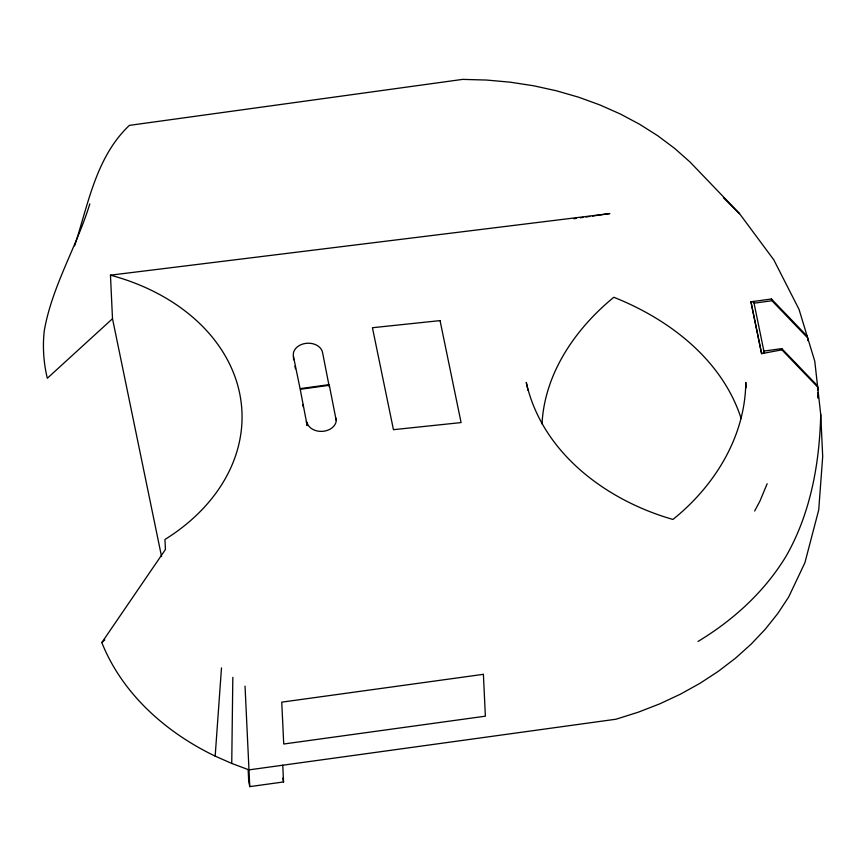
<?xml version="1.0" encoding="UTF-8"?>
<svg xmlns="http://www.w3.org/2000/svg" width="866" height="866" viewBox="0 0 866 866"><rect width="100%" height="100%" fill="white"/><g stroke="black" fill="none" stroke-linecap="round" stroke-linejoin="round"><path stroke-width="1.3" d="M74.628 245.803C88.321 204.127 95.964 156.93 129.391 125.375L462.66 79.38L486.551 80.051L510.236 82.183L533.564 85.766L556.383 90.778L578.542 97.176L599.9 104.938L620.316 113.998L639.649 124.293L657.77 135.767L674.582 148.346L689.953 161.942L739.542 213.653L773.793 259.832L799.037 309.368L814.787 361.284L820.73 414.554L822.7 456.414L818.716 509.977L804.882 562.803L788.569 597.194L777.733 613.583L765.208 629.29L751.071 644.207L735.429 658.247L718.358 671.302L699.999 683.306L680.449 694.164L659.849 703.809L638.329 712.177L616.029 719.213L248.986 769.874L231.742 763.444L232.824 677.353M231.742 763.444L215.169 756.115L221.49 667.903M820.73 414.554C819.528 463.158 810.749 512.585 786.588 555.333A295.674 223.818 -2.7 0 1 698.018 641.446M542.019 423.939C544.541 373.3 575.544 328.582 613.81 297.276C669.277 319.229 722.363 359.953 741.155 418.57M89.815 203.889C76.63 246.962 51.841 286.516 44.209 331.169C42.531 346.93 43.592 362.854 47.316 378.258L112.504 318.71L110.458 275.171L609.859 213.566L592.463 216.056M767.157 483.748L759.904 501.176L754.643 511.027M215.169 756.115C166.12 732.625 122.258 693.883 101.82 642.561L165.428 549.52L164.951 539.475A203.932 154.375 -2.7 0 0 239.633 393.251A203.932 154.375 -2.7 0 0 110.458 275.171M101.82 642.561L104.775 639.855M764.288 352.83L761.571 353.631L781.901 349.842L817.656 387.037L817.785 389.743M573.747 218.752L576.42 218.362M580.426 217.788L583.099 217.409M585.784 217.02L589.789 216.446M761.571 353.631L750.941 301.812L771.422 298.986L807.166 336.181M750.963 302.147L753.691 301.433L764.31 353.166M754.059 303.197L771.942 300.729L807.697 337.924L807.826 340.619M329.177 384.623L300.08 388.639L293.433 356.381A14.733 11.15 -2.7 0 1 305.72 343.391A14.733 11.15 -2.7 0 1 322.531 352.365L329.286 386.853M763.931 351.076L781.771 348.608L817.526 385.803L817.71 389.862M248.174 769.928L248.715 781.522L249.765 786.62L283.55 781.955L282.76 765.208M723.424 197.784L739.542 213.653M771.422 298.986L771.942 300.729M527.989 390.306L526.268 382.393C542.019 452.896 606.438 500.461 672.936 519.438C714.482 486.151 745.269 436.713 745.788 382.361L746.037 387.762M750.941 301.812L761.56 353.296M336.214 420.465L329.318 385.294L300.221 389.31L307.17 425.596L306.358 421.645M294.916 366.177L295.458 368.764M302.829 404.519L303.371 407.15M282.76 778.133L283.55 781.955M112.504 318.71L161.563 556.578M781.771 348.608L781.901 349.842M817.915 392.439L818.164 397.84M817.969 395.264L818.089 397.959M293.433 356.381L293.596 359.726M245.035 686.153L249.765 786.62M336.116 418.235A14.733 11.15 -2.7 0 1 323.83 431.214A14.733 11.15 -2.7 0 1 307.019 422.251M483.401 674.322L281.753 702.153L283.734 744.013L485.371 716.182L483.401 674.322M440.058 320.615L372.434 327.716L393.456 429.677L461.091 422.576L440.058 320.615"/></g></svg>
